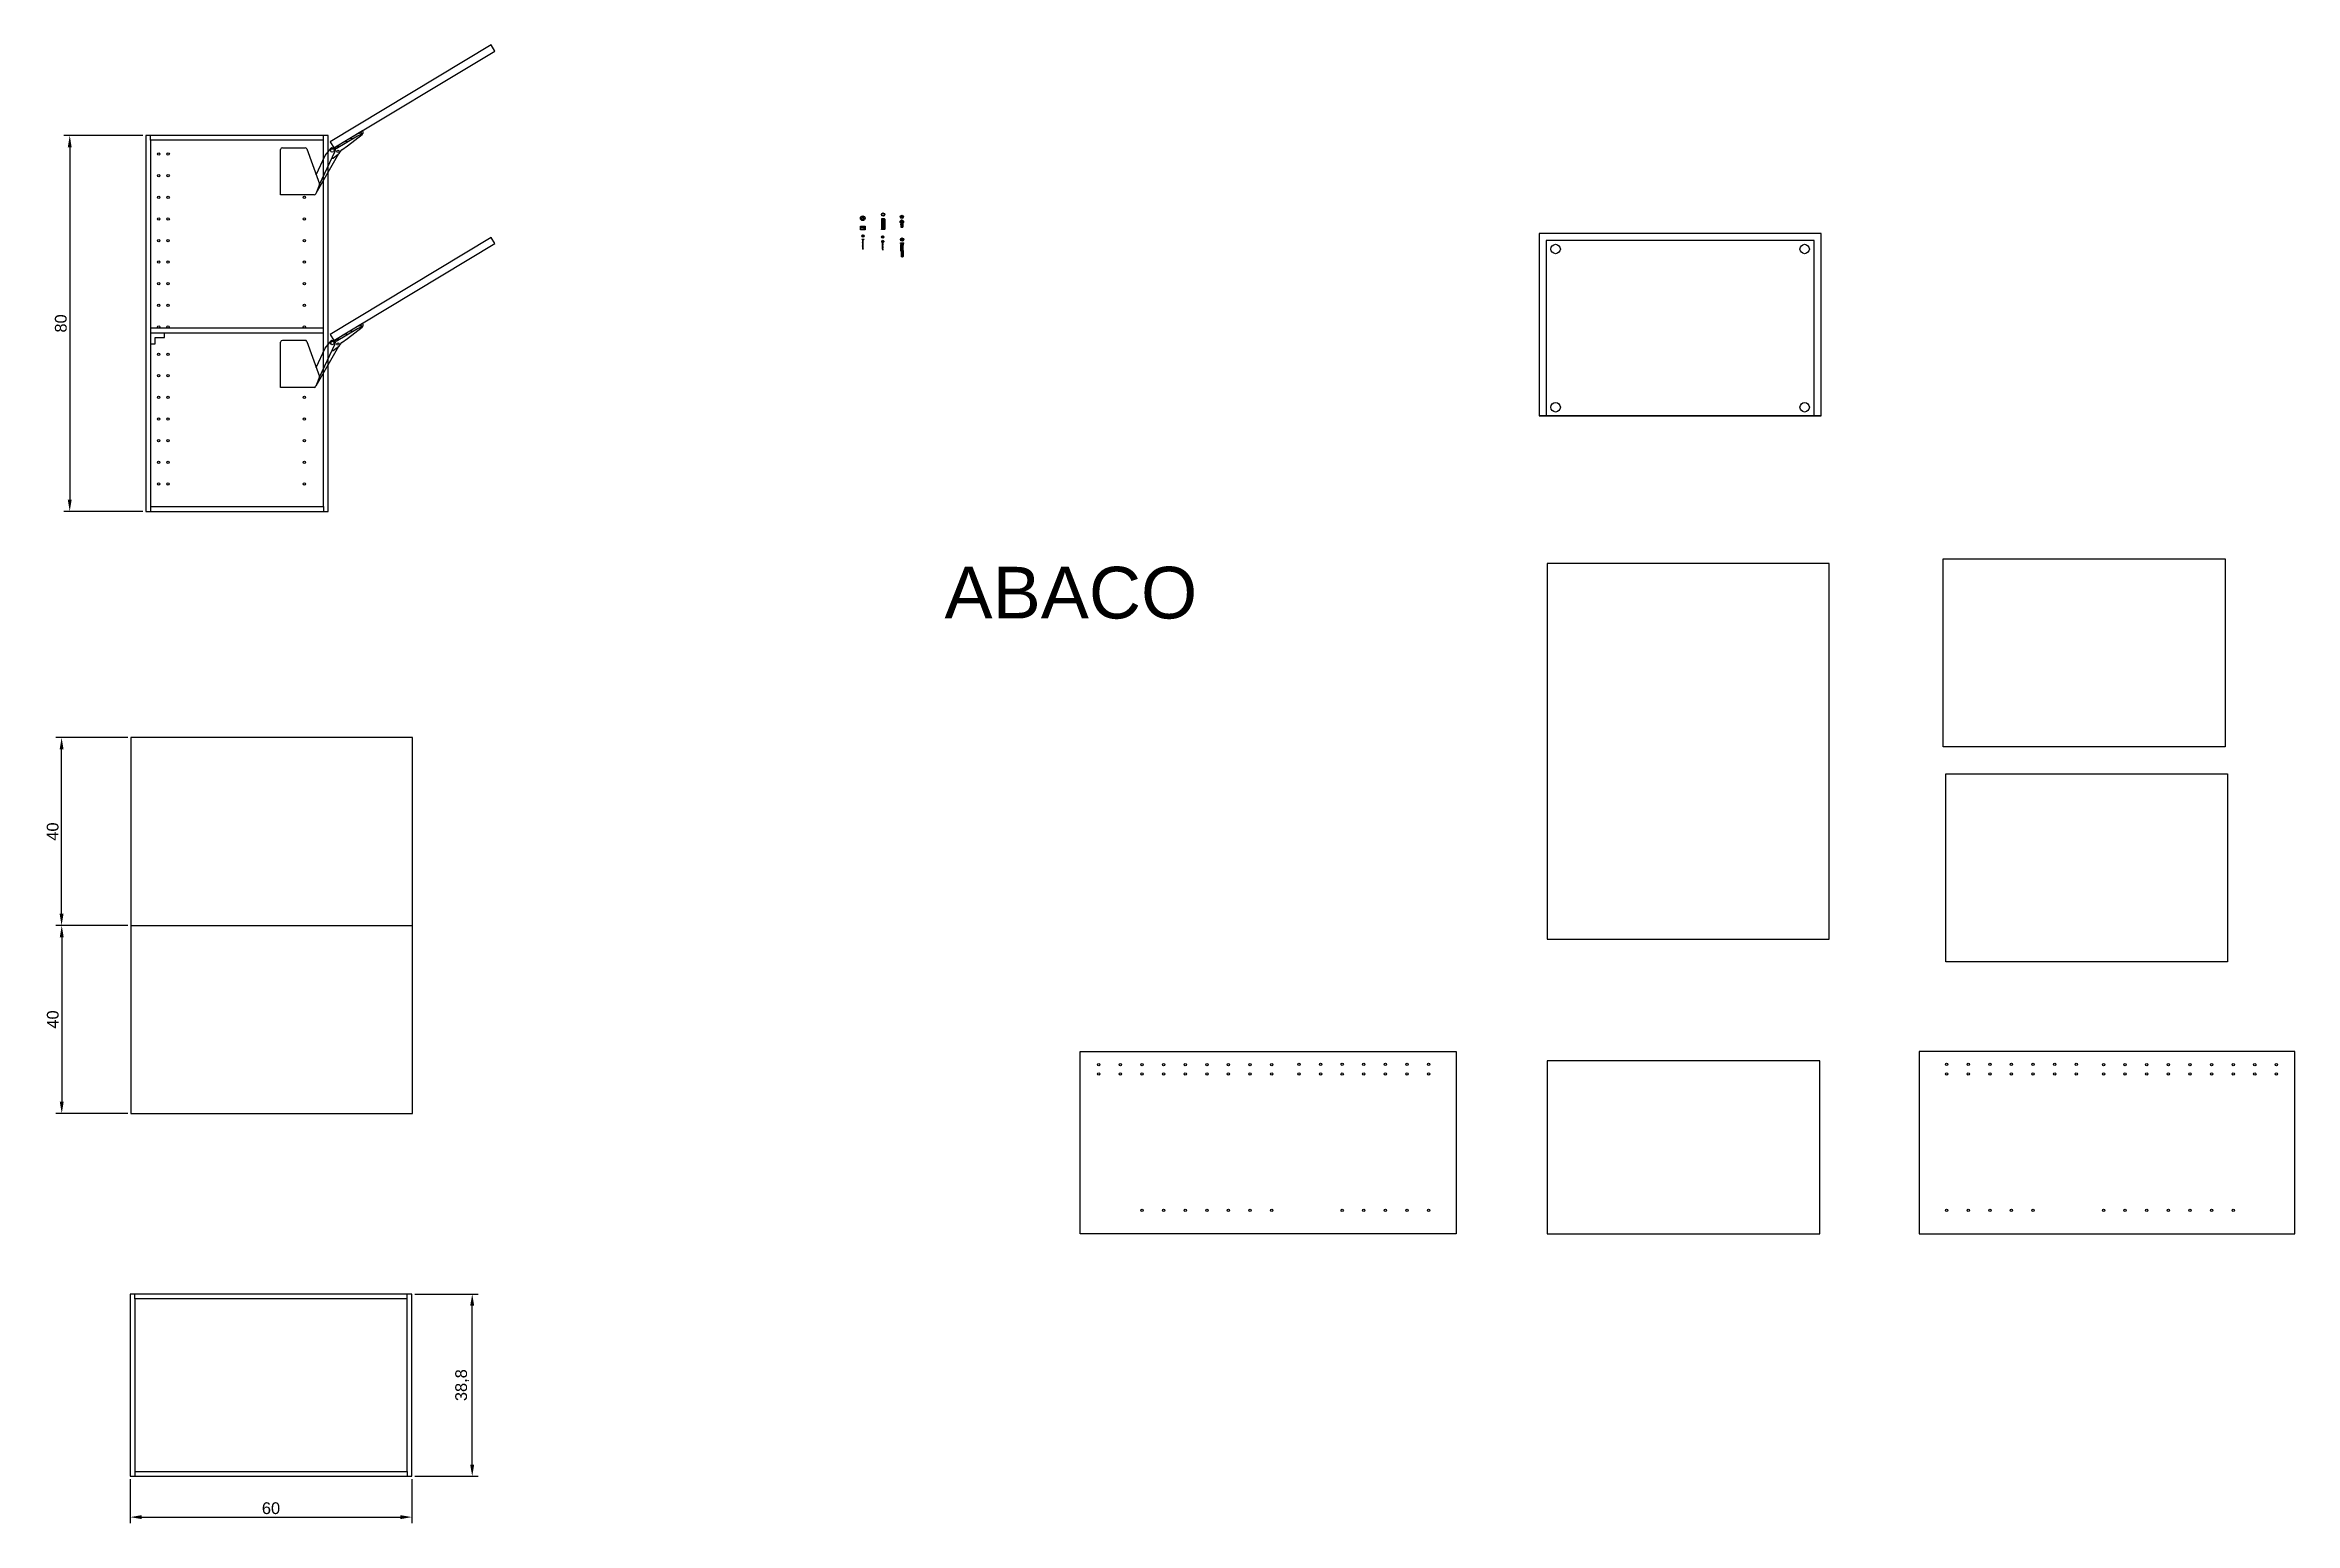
# Model space of a CAD drawing. Header units: inches. Extents: x 75 to 554, y 27 to 342.
import ezdxf

# ---------------------------------------------------------------- set-up
doc = ezdxf.new("R2010")
doc.units = ezdxf.units.IN
doc.header["$MEASUREMENT"] = 0
doc.layers.add('ABACO', color=2, linetype='Continuous')
doc.layers.add('QUOTE', color=3, linetype='Continuous', lineweight=18)
doc.styles.get("Standard").update_dxf_attribs({"font": 'Arial.ttf'})
doc.dimstyles.new('ISO-25', dxfattribs={"dimtxt": 2.5, "dimasz": 2.5, "dimexe": 1.25, "dimexo": 0.625, "dimtad": 1, "dimtxsty": 'Standard', "dimcen": 2.5, "dimadec": 0, "dimazin": 0, "dimtfac": 1, "dimtmove": 0, "dimatfit": 3, "dimfxl": 1, "dimarcsym": 0})

# ---------------------------------------------------------------- blocks, each defined once
blk = doc.blocks.new('mecc1')
for p, q in [((39.58, 324.42), (39.58, 330.26)), ((39.8, 330.49), (42.72, 330.49)), ((42.93, 330.34), (44.57, 325.85)), ((43.9, 324.42), (39.58, 324.42)), ((44.57, 325.77), (44.11, 324.57))]:
    blk.add_line(p, q)
for centre, radius, start, end in [((39.8, 330.26), 0.223, 90, 180), ((42.72, 330.26), 0.223, 20.0419, 90), ((43.9, 324.65), 0.223, 270, 339.2869), ((44.46, 325.81), 0.111, 339.2869, 20.0419)]:
    blk.add_arc(centre, radius, start, end)
blk = doc.blocks.new('anta')
blk.add_lwpolyline([(92.24, 357.47), (91.47, 358.76), (57.19, 338.14), (57.96, 336.86)], close=True)
blk = doc.blocks.new('*D6')
at = {"layer": 'Defpoints', "color": 0, "transparency": 16777216}
for p in [(96.26, 322.8), (80.08, 242.8), (96.26, 242.8)]:
    blk.add_point(p, dxfattribs=at)
at = {"layer": 'QUOTE', "color": 0, "lineweight": -2, "transparency": 16777216}
for p, q in [((95.64, 322.8), (78.83, 322.8)), ((80.08, 320.3), (80.08, 245.3)), ((95.64, 242.8), (78.83, 242.8))]:
    blk.add_line(p, q, dxfattribs=at)
at = {"layer": 'QUOTE', "color": 0, "transparency": 16777216}
for points in [[(79.66, 320.3), (80.49, 320.3), (80.08, 322.8)], [(79.66, 245.3), (80.49, 245.3), (80.08, 242.8)]]:
    blk.add_solid(points, dxfattribs=at)
at = {"layer": 'QUOTE', "color": 0, "transparency": 16777216, "insert": (78.19, 282.8), "char_height": 2.5, "attachment_point": 5, "rotation": 90}
blk.add_mtext('80', dxfattribs=at)
blk = doc.blocks.new('*D12')
at = {"layer": 'Defpoints', "color": 0, "transparency": 16777216}
for p in [(78.35, 194.64), (93.06, 194.64), (93.06, 154.64)]:
    blk.add_point(p, dxfattribs=at)
at = {"layer": 'QUOTE', "color": 0, "lineweight": -2, "transparency": 16777216}
for p, q in [((92.43, 194.64), (77.1, 194.64)), ((78.35, 157.14), (78.35, 192.14)), ((92.43, 154.64), (77.1, 154.64))]:
    blk.add_line(p, q, dxfattribs=at)
at = {"layer": 'QUOTE', "color": 0, "transparency": 16777216}
for points in [[(77.93, 192.14), (78.76, 192.14), (78.35, 194.64)], [(77.93, 157.14), (78.76, 157.14), (78.35, 154.64)]]:
    blk.add_solid(points, dxfattribs=at)
at = {"layer": 'QUOTE', "color": 0, "transparency": 16777216, "insert": (76.45, 174.64), "char_height": 2.5, "attachment_point": 5, "rotation": 90}
blk.add_mtext('40', dxfattribs=at)
blk = doc.blocks.new('*D11')
at = {"layer": 'Defpoints', "color": 0, "transparency": 16777216}
for p in [(93.06, 154.64), (78.38, 114.64), (93.06, 114.64)]:
    blk.add_point(p, dxfattribs=at)
at = {"layer": 'QUOTE', "color": 0, "lineweight": -2, "transparency": 16777216}
for p, q in [((92.43, 154.64), (77.13, 154.64)), ((78.38, 152.14), (78.38, 117.14)), ((92.43, 114.64), (77.13, 114.64))]:
    blk.add_line(p, q, dxfattribs=at)
at = {"layer": 'QUOTE', "color": 0, "transparency": 16777216}
for points in [[(77.96, 152.14), (78.79, 152.14), (78.38, 154.64)], [(77.96, 117.14), (78.79, 117.14), (78.38, 114.64)]]:
    blk.add_solid(points, dxfattribs=at)
at = {"layer": 'QUOTE', "color": 0, "transparency": 16777216, "insert": (76.48, 134.64), "char_height": 2.5, "attachment_point": 5, "rotation": 90}
blk.add_mtext('40', dxfattribs=at)
blk = doc.blocks.new('*D14')
at = {"layer": 'Defpoints', "color": 0, "transparency": 16777216}
for p in [(92.92, 37.4), (152.92, 37.4), (152.92, 28.71)]:
    blk.add_point(p, dxfattribs=at)
at = {"layer": 'QUOTE', "color": 0, "lineweight": -2, "transparency": 16777216}
for p, q in [((92.92, 36.77), (92.92, 27.46)), ((152.92, 36.77), (152.92, 27.46)), ((95.42, 28.71), (150.42, 28.71))]:
    blk.add_line(p, q, dxfattribs=at)
at = {"layer": 'QUOTE', "color": 0, "transparency": 16777216}
for points in [[(95.42, 29.13), (95.42, 28.29), (92.92, 28.71)], [(150.42, 29.13), (150.42, 28.29), (152.92, 28.71)]]:
    blk.add_solid(points, dxfattribs=at)
at = {"layer": 'QUOTE', "color": 0, "transparency": 16777216, "insert": (122.92, 30.6), "char_height": 2.5, "attachment_point": 5}
blk.add_mtext('60', dxfattribs=at)
blk = doc.blocks.new('*D13')
at = {"layer": 'Defpoints', "color": 0, "transparency": 16777216}
for p in [(152.92, 76.2), (165.74, 76.2), (152.92, 37.4)]:
    blk.add_point(p, dxfattribs=at)
at = {"layer": 'QUOTE', "color": 0, "lineweight": -2, "transparency": 16777216}
for p, q in [((153.55, 76.2), (166.99, 76.2)), ((165.74, 39.9), (165.74, 73.7)), ((153.55, 37.4), (166.99, 37.4))]:
    blk.add_line(p, q, dxfattribs=at)
at = {"layer": 'QUOTE', "color": 0, "transparency": 16777216}
for points in [[(165.32, 73.7), (166.16, 73.7), (165.74, 76.2)], [(165.32, 39.9), (166.16, 39.9), (165.74, 37.4)]]:
    blk.add_solid(points, dxfattribs=at)
at = {"layer": 'QUOTE', "color": 0, "transparency": 16777216, "insert": (163.61, 56.8), "char_height": 2.5, "attachment_point": 5, "rotation": 90}
blk.add_mtext('38,8', dxfattribs=at)

msp = doc.modelspace()

# ---------------------------------------------------------------- linework, layer by layer
for p, q in [((97.26, 321.802), (97.26, 322.802)), ((134.06, 321.802), (134.06, 322.802)), ((136.272, 320.172), (142.389, 323.851)), ((141.345, 322.67), (136.764, 319.943)), ((139.177, 320.589), (142.35, 323.034)), ((141.593, 322.805), (141.345, 322.67)), ((142.506, 323.301), (141.593, 322.805)), ((141.593, 322.805), (141.593, 322.805)), ((142.35, 323.034), (142.506, 323.301)), ((142.356, 323.906), (142.356, 323.906)), ((137.29, 318.877), (132.49, 310.479)), ((132.529, 314.421), (134.425, 318.541)), ((136.483, 319.382), (133.177, 312.296)), ((134.425, 318.541), (135.739, 320.101)), ((135.892, 320.172), (136.272, 320.172)), ((136.547, 319.835), (136.427, 320.037)), ((136.533, 319.533), (136.483, 319.382)), ((136.565, 319.649), (136.533, 319.533)), ((136.547, 319.835), (136.565, 319.778)), ((136.565, 319.778), (136.565, 319.649)), ((136.764, 319.943), (136.644, 320.145)), ((137.631, 319.34), (138.023, 319.747)), ((138.023, 319.747), (139.177, 320.589)), ((249.352, 303.166), (248.352, 303.166)), ((248.352, 302.834), (249.121, 302.834)), ((248.358, 305.279), (248.777, 305.279)), ((248.358, 305.129), (248.777, 305.129)), ((248.777, 305.699), (248.777, 305.279)), ((248.777, 305.129), (248.777, 304.71)), ((248.807, 303.452), (248.807, 303.166)), ((248.897, 303.166), (248.897, 303.452)), ((248.927, 305.699), (248.927, 305.279)), ((248.927, 305.279), (249.347, 305.279)), ((248.927, 305.129), (249.347, 305.129)), ((248.927, 305.129), (248.927, 304.71)), ((252.835, 304.979), (253.535, 304.979)), ((252.835, 304.979), (252.835, 302.879)), ((252.835, 302.879), (253.535, 302.879)), ((252.935, 305.079), (252.918, 305.079)), ((253.433, 305.079), (252.935, 305.079)), ((252.935, 304.979), (252.935, 302.879)), ((253.433, 302.779), (252.935, 302.779)), ((253.035, 302.879), (253.035, 304.979)), ((253.135, 304.979), (253.135, 302.879)), ((253.235, 302.879), (253.235, 304.979)), ((253.335, 304.979), (253.335, 302.879)), ((253.435, 302.879), (253.435, 304.979)), ((253.535, 304.979), (253.535, 302.879)), ((256.834, 304.526), (256.835, 304.608)), ((256.835, 304.608), (257.534, 304.608)), ((256.835, 304.523), (257.534, 304.523)), ((256.942, 304.199), (257.427, 304.199)), ((257.26, 304.199), (256.961, 304.135)), ((257.353, 304.199), (256.961, 304.115)), ((257.408, 304.08), (256.961, 303.984)), ((257.408, 304.06), (256.961, 303.964)), ((257.408, 303.929), (256.961, 303.834)), ((257.408, 303.909), (256.961, 303.814)), ((257.408, 303.779), (256.961, 303.683)), ((257.408, 303.759), (256.961, 303.663)), ((257.408, 303.628), (256.961, 303.533)), ((257.408, 303.608), (256.961, 303.513)), ((257.408, 303.478), (256.961, 303.382)), ((257.408, 303.458), (256.961, 303.362)), ((256.992, 304.199), (256.992, 303.319)), ((256.992, 304.121), (256.992, 303.991)), ((256.992, 303.971), (256.992, 303.84)), ((256.992, 303.82), (256.992, 303.69)), ((256.992, 303.67), (256.992, 303.539)), ((256.992, 303.519), (256.992, 303.389)), ((257.01, 305.498), (257.16, 305.498)), ((257.01, 305.448), (257.16, 305.448)), ((257.012, 303.299), (257.357, 303.299)), ((257.16, 305.648), (257.16, 305.498)), ((257.16, 305.448), (257.16, 305.298)), ((257.21, 305.648), (257.21, 305.498)), ((257.21, 305.498), (257.36, 305.498)), ((257.21, 305.448), (257.36, 305.448)), ((257.21, 305.448), (257.21, 305.298)), ((257.377, 304.199), (257.377, 303.319)), ((257.534, 304.608), (257.534, 304.526)), ((248.857, 300.555), (248.678, 300.765)), ((248.678, 300.765), (249.136, 300.765)), ((248.732, 301.422), (248.882, 301.422)), ((248.732, 301.372), (248.882, 301.372)), ((248.978, 300.43), (248.836, 300.4)), ((248.978, 300.41), (248.836, 300.38)), ((248.978, 300.272), (248.836, 300.241)), ((248.978, 300.252), (248.836, 300.221)), ((248.978, 300.114), (248.836, 300.083)), ((248.978, 300.094), (248.836, 300.063)), ((248.978, 299.956), (248.836, 299.925)), ((248.978, 299.936), (248.836, 299.905)), ((248.978, 299.798), (248.836, 299.767)), ((248.978, 299.778), (248.836, 299.747)), ((248.978, 299.639), (248.836, 299.609)), ((248.978, 299.619), (248.836, 299.589)), ((248.978, 299.481), (248.836, 299.451)), ((248.978, 299.461), (248.836, 299.431)), ((248.978, 299.323), (248.836, 299.293)), ((248.978, 299.303), (248.836, 299.273)), ((248.978, 299.165), (248.836, 299.134)), ((248.978, 299.145), (248.836, 299.114)), ((248.978, 299.007), (248.836, 298.976)), ((248.978, 298.987), (248.836, 298.956)), ((248.978, 298.849), (248.836, 298.818)), ((248.978, 298.829), (248.836, 298.798)), ((248.857, 300.555), (248.957, 300.555)), ((248.857, 298.715), (248.873, 298.668)), ((248.96, 298.687), (248.86, 298.665)), ((248.96, 298.667), (248.86, 298.645)), ((248.879, 298.649), (248.907, 298.565)), ((248.882, 301.572), (248.882, 301.422)), ((248.882, 301.372), (248.882, 301.222)), ((248.939, 298.662), (248.907, 298.565)), ((248.932, 301.572), (248.932, 301.422)), ((248.932, 301.422), (249.082, 301.422)), ((248.932, 301.372), (249.082, 301.372)), ((248.932, 301.372), (248.932, 301.222)), ((248.957, 298.715), (248.946, 298.684)), ((249.136, 300.765), (248.957, 300.555)), ((252.864, 300.282), (252.864, 300.182)), ((252.914, 300.132), (253.314, 300.132)), ((252.939, 301.232), (253.089, 301.232)), ((252.939, 301.182), (253.089, 301.182)), ((253.154, 300.132), (253.043, 300.109)), ((253.186, 300.119), (253.043, 300.089)), ((253.186, 299.981), (253.043, 299.95)), ((253.186, 299.961), (253.043, 299.93)), ((253.186, 299.823), (253.043, 299.792)), ((253.186, 299.803), (253.043, 299.772)), ((253.186, 299.665), (253.043, 299.634)), ((253.186, 299.645), (253.043, 299.614)), ((253.186, 299.507), (253.043, 299.476)), ((253.186, 299.487), (253.043, 299.456)), ((253.186, 299.348), (253.043, 299.318)), ((253.186, 299.328), (253.043, 299.298)), ((253.186, 299.19), (253.043, 299.16)), ((253.186, 299.17), (253.043, 299.14)), ((253.186, 299.032), (253.043, 299.002)), ((253.186, 299.012), (253.043, 298.982)), ((253.186, 298.874), (253.043, 298.843)), ((253.186, 298.854), (253.043, 298.823)), ((253.186, 298.716), (253.043, 298.685)), ((253.186, 298.696), (253.043, 298.665)), ((253.114, 300.132), (253.064, 300.132)), ((253.064, 298.582), (253.08, 298.535)), ((253.168, 298.554), (253.068, 298.532)), ((253.168, 298.534), (253.068, 298.512)), ((253.086, 298.516), (253.114, 298.432)), ((253.089, 301.382), (253.089, 301.232)), ((253.089, 301.182), (253.089, 301.032)), ((253.147, 298.529), (253.114, 298.432)), ((253.139, 301.382), (253.139, 301.232)), ((253.139, 301.232), (253.289, 301.232)), ((253.139, 301.182), (253.289, 301.182)), ((253.139, 301.182), (253.139, 301.032)), ((253.164, 298.582), (253.154, 298.551)), ((253.364, 300.282), (253.364, 300.182)), ((256.896, 299.991), (257.596, 299.991)), ((256.896, 299.791), (256.896, 299.991)), ((257.246, 299.791), (256.896, 299.791)), ((256.897, 300.684), (257.221, 300.684)), ((256.897, 300.634), (257.221, 300.634)), ((257.003, 298.391), (257.003, 299.441)), ((257.464, 297.513), (257.014, 297.416)), ((257.463, 297.493), (257.014, 297.396)), ((257.464, 297.363), (257.014, 297.266)), ((257.463, 297.343), (257.014, 297.246)), ((257.464, 297.813), (257.015, 297.717)), ((257.464, 297.793), (257.015, 297.697)), ((257.465, 297.963), (257.016, 297.867)), ((257.465, 297.943), (257.016, 297.847)), ((257.465, 297.663), (257.016, 297.567)), ((257.465, 297.643), (257.016, 297.547)), ((257.465, 297.213), (257.016, 297.116)), ((257.465, 297.193), (257.016, 297.096)), ((257.046, 299.641), (257.046, 299.791)), ((257.046, 298.191), (257.046, 297.873)), ((257.046, 297.853), (257.046, 297.723)), ((257.046, 297.703), (257.046, 297.573)), ((257.046, 297.553), (257.046, 297.423)), ((257.046, 297.403), (257.046, 297.273)), ((257.046, 297.253), (257.046, 297.123)), ((257.046, 297.103), (257.046, 297.053)), ((257.103, 299.441), (257.103, 298.391)), ((257.133, 299.441), (257.133, 298.391)), ((257.244, 296.991), (257.144, 296.991)), ((257.221, 301.008), (257.221, 300.684)), ((257.221, 300.634), (257.221, 300.31)), ((257.246, 299.791), (257.596, 299.791)), ((257.346, 296.991), (257.246, 296.991)), ((257.271, 301.008), (257.271, 300.684)), ((257.271, 300.684), (257.595, 300.684)), ((257.271, 300.634), (257.595, 300.634)), ((257.271, 300.634), (257.271, 300.31)), ((257.359, 299.441), (257.359, 298.391)), ((257.389, 299.641), (257.389, 299.791)), ((257.389, 299.441), (257.389, 298.391)), ((257.443, 297.338), (257.443, 297.208)), ((257.443, 297.188), (257.443, 297.053)), ((257.445, 297.789), (257.444, 297.659)), ((257.444, 297.639), (257.444, 297.509)), ((257.444, 297.489), (257.444, 297.358)), ((257.446, 298.19), (257.445, 297.959)), ((257.445, 297.939), (257.445, 297.809)), ((257.489, 298.391), (257.489, 299.441)), ((257.596, 299.791), (257.596, 299.991)), ((136.272, 279.172), (142.389, 282.851)), ((142.356, 282.906), (142.356, 282.906)), ((97.26, 278.452), (98.26, 278.452)), ((98.26, 278.452), (98.26, 279.802)), ((98.26, 279.802), (100.26, 279.802)), ((100.26, 279.802), (100.26, 280.802)), ((137.29, 277.877), (132.49, 269.479)), ((136.483, 278.382), (133.177, 271.296)), ((134.425, 277.541), (135.739, 279.101)), ((135.892, 279.172), (136.272, 279.172)), ((136.547, 278.835), (136.427, 279.037)), ((136.533, 278.533), (136.483, 278.382)), ((136.565, 278.649), (136.533, 278.533)), ((136.547, 278.835), (136.565, 278.778)), ((136.565, 278.778), (136.565, 278.649)), ((136.764, 278.943), (136.644, 279.145)), ((141.345, 281.67), (136.764, 278.943)), ((137.631, 278.34), (138.023, 278.747)), ((138.023, 278.747), (139.177, 279.589)), ((139.177, 279.589), (142.35, 282.034)), ((141.593, 281.805), (141.345, 281.67)), ((142.506, 282.301), (141.593, 281.805)), ((141.593, 281.805), (141.593, 281.805)), ((142.35, 282.034), (142.506, 282.301)), ((132.529, 273.421), (134.425, 277.541)), ((135.976, 277.05), (135.883, 277.096)), ((97.26, 243.802), (97.26, 242.802)), ((134.06, 243.802), (134.06, 242.802)), ((93.057, 154.638), (153.057, 154.638)), ((93.92, 75.197), (93.92, 76.197)), ((151.92, 75.197), (151.92, 76.197)), ((93.92, 38.397), (93.92, 37.397)), ((151.92, 38.397), (151.92, 37.397))]:
    msp.add_line(p, q)
for points in [[(96.26, 322.802), (96.26, 242.802), (135.06, 242.802), (135.06, 322.802)], [(97.26, 321.802), (97.26, 243.802), (134.06, 243.802), (134.06, 321.802)], [(97.26, 280.802), (134.06, 280.802), (134.06, 281.802), (97.26, 281.802)], [(93.057, 114.638), (153.057, 114.638), (153.057, 194.638), (93.057, 194.638)], [(92.92, 37.397), (152.92, 37.397), (152.92, 76.197), (92.92, 76.197)], [(93.92, 38.397), (151.92, 38.397), (151.92, 75.197), (93.92, 75.197)]]:
    msp.add_lwpolyline(points, close=True)
for points in [[(135.976, 318.05), (136.037, 318.012), (136.166, 318.012), (137.29, 318.877)], [(248.352, 303.543), (249.352, 303.543), (249.352, 302.743), (248.352, 302.743), (248.352, 303.543)], [(248.352, 303.543), (248.352, 303.452), (249.352, 303.452)], [(248.352, 303.166), (248.442, 303.166), (248.442, 303.452)], [(249.121, 303.075), (248.352, 303.075)], [(249.203, 302.916), (249.203, 302.993)], [(249.352, 303.166), (249.262, 303.166), (249.262, 303.452)], [(257.16, 305.498), (257.01, 305.498), (257.01, 305.448)], [(257.21, 305.498), (257.21, 305.648), (257.16, 305.648)], [(257.21, 305.448), (257.21, 305.298), (257.16, 305.298)], [(257.21, 305.498), (257.36, 305.498), (257.36, 305.448)], [(248.882, 301.422), (248.732, 301.422), (248.732, 301.372)], [(248.857, 300.088), (248.857, 300.555)], [(248.857, 300.088), (248.857, 300.226)], [(248.857, 299.93), (248.857, 300.068)], [(248.857, 299.772), (248.857, 299.91)], [(248.857, 299.613), (248.857, 299.752)], [(248.857, 299.455), (248.857, 299.593)], [(248.857, 299.297), (248.857, 299.435)], [(248.857, 299.139), (248.857, 299.277)], [(248.857, 298.981), (248.857, 299.119)], [(248.857, 298.823), (248.857, 298.961)], [(248.857, 298.823), (248.857, 298.961)], [(248.857, 298.715), (248.857, 298.803)], [(248.932, 301.422), (248.932, 301.572), (248.882, 301.572)], [(248.932, 301.372), (248.932, 301.222), (248.882, 301.222)], [(248.932, 301.422), (249.082, 301.422), (249.082, 301.372)], [(248.957, 300.109), (248.957, 300.555)], [(248.957, 299.951), (248.957, 300.089)], [(248.957, 299.793), (248.957, 299.931)], [(248.957, 299.635), (248.957, 299.773)], [(248.957, 299.477), (248.957, 299.615)], [(248.957, 299.319), (248.957, 299.457)], [(248.957, 299.16), (248.957, 299.299)], [(248.957, 299.002), (248.957, 299.14)], [(248.957, 298.844), (248.957, 298.982)], [(248.957, 298.715), (248.957, 298.824)], [(253.089, 301.232), (252.939, 301.232), (252.939, 301.182)], [(253.064, 300.113), (253.064, 300.132)], [(253.064, 299.955), (253.064, 300.093)], [(253.064, 299.797), (253.064, 299.935)], [(253.064, 299.639), (253.064, 299.777)], [(253.064, 299.481), (253.064, 299.619)], [(253.064, 299.322), (253.064, 299.461)], [(253.064, 299.164), (253.064, 299.302)], [(253.064, 299.006), (253.064, 299.144)], [(253.064, 298.848), (253.064, 298.986)], [(253.064, 298.69), (253.064, 298.828)], [(253.064, 298.582), (253.064, 298.67)], [(253.139, 301.232), (253.139, 301.382), (253.089, 301.382)], [(253.139, 301.182), (253.139, 301.032), (253.089, 301.032)], [(253.139, 301.232), (253.289, 301.232), (253.289, 301.182)], [(253.164, 299.976), (253.164, 300.115)], [(253.164, 299.818), (253.164, 299.956)], [(253.164, 299.66), (253.164, 299.798)], [(253.164, 299.502), (253.164, 299.64)], [(253.164, 299.344), (253.164, 299.482)], [(253.164, 299.186), (253.164, 299.324)], [(253.164, 299.028), (253.164, 299.166)], [(253.164, 298.869), (253.164, 299.008)], [(253.164, 298.711), (253.164, 298.849)], [(253.164, 298.582), (253.164, 298.691)], [(257.246, 299.641), (256.953, 299.641)], [(256.953, 298.191), (257.246, 298.191)], [(257.016, 297.096), (257.046, 297.096), (257.046, 297.053)], [(257.103, 299.291), (257.103, 299.291)], [(257.246, 299.641), (257.539, 299.641)], [(257.539, 298.191), (257.246, 298.191)], [(257.389, 299.291), (257.389, 299.291)], [(135.976, 277.05), (136.037, 277.012), (136.166, 277.012), (137.29, 277.877)]]:
    msp.add_lwpolyline(points)
for centre, radius in [((138.929, 321.524), 0.0831), ((140.041, 322.158), 0.0831), ((141.704, 323.283), 0.0831), ((142.078, 323.342), 0.0831), ((99.028, 318.852), 0.25), ((101.028, 318.852), 0.25), ((135.969, 319.627), 0.371), ((136.951, 320.413), 0.0831), ((137.163, 319.416), 0.261), ((137.208, 320.574), 0.104), ((99.028, 314.252), 0.25), ((101.028, 314.252), 0.25), ((99.028, 309.652), 0.25), ((101.028, 309.652), 0.25), ((130.017, 309.652), 0.25), ((99.028, 305.052), 0.25), ((101.028, 305.052), 0.25), ((130.017, 305.052), 0.25), ((248.852, 305.204), 0.5), ((253.185, 305.988), 0.35), ((253.185, 305.988), 0.267), ((257.185, 305.473), 0.35), ((99.026, 300.452), 0.25), ((101.026, 300.452), 0.25), ((130.017, 300.452), 0.25), ((248.907, 301.397), 0.25), ((253.114, 301.207), 0.25), ((257.246, 300.659), 0.35), ((99.026, 295.852), 0.25), ((101.026, 295.852), 0.25), ((130.017, 295.852), 0.25), ((99.026, 291.252), 0.25), ((101.026, 291.252), 0.25), ((130.017, 291.252), 0.25), ((99.026, 286.652), 0.25), ((101.026, 286.652), 0.25), ((130.017, 286.652), 0.25), ((99.026, 282.052), 0.25), ((101.026, 282.052), 0.25), ((130.017, 282.052), 0.25), ((135.969, 278.627), 0.371), ((136.951, 279.413), 0.0831), ((137.163, 278.416), 0.261), ((137.208, 279.574), 0.104), ((138.929, 280.524), 0.0831), ((140.041, 281.158), 0.0831), ((141.704, 282.283), 0.0831), ((142.078, 282.342), 0.0831), ((98.999, 276.252), 0.25), ((100.999, 276.252), 0.25), ((98.999, 271.652), 0.25), ((100.999, 271.652), 0.25), ((98.999, 267.052), 0.25), ((100.999, 267.052), 0.25), ((130.016, 267.052), 0.25), ((98.998, 262.452), 0.25), ((98.999, 262.452), 0.25), ((100.998, 262.452), 0.25), ((100.999, 262.452), 0.25), ((130.016, 262.452), 0.25), ((98.998, 257.852), 0.25), ((100.998, 257.852), 0.25), ((130.016, 257.852), 0.25), ((98.998, 253.252), 0.25), ((100.998, 253.252), 0.25), ((130.016, 253.252), 0.25), ((98.998, 248.652), 0.25), ((100.998, 248.652), 0.25), ((130.016, 248.652), 0.25)]:
    msp.add_circle(centre, radius)
for centre, radius, start, end in [((141.996, 323.48), 0.54, 340.67484, 43.39775), ((135.892, 319.972), 0.2, 90, 139.88716), ((136.632, 319.895), 0.25, 87.40847, 145.31903), ((137.117, 319.362), 0.514, 289.56943, 357.57347), ((256.854, 304.526), 0.02, 180, 198.29521), ((257.012, 303.319), 0.02, 180, 270), ((257.357, 303.319), 0.02, 270, 0), ((257.514, 304.526), 0.02, 341.70479, 0), ((141.996, 282.48), 0.54, 340.67484, 43.39775), ((135.892, 278.972), 0.2, 90, 139.88716), ((136.632, 278.895), 0.25, 87.40847, 145.31903), ((137.117, 278.362), 0.514, 289.56943, 357.57347)]:
    msp.add_arc(centre, radius, start, end)
for points in [[(249.203, 302.993), (249.204, 303.031), (249.16, 303.075), (249.121, 303.075)], [(249.203, 302.916), (249.203, 302.877), (249.16, 302.834), (249.121, 302.834)], [(252.935, 305.079), (252.887, 305.079), (252.835, 305.026), (252.835, 304.979)], [(252.935, 302.779), (252.887, 302.779), (252.835, 302.831), (252.835, 302.879)], [(253.535, 304.979), (253.535, 305.026), (253.48, 305.079), (253.433, 305.079)], [(253.535, 302.879), (253.535, 302.831), (253.48, 302.779), (253.433, 302.779)], [(256.942, 304.199), (256.829, 304.199), (256.871, 304.413), (256.835, 304.52)], [(257.185, 304.799), (257.185, 304.799), (256.835, 304.802), (256.835, 304.608)], [(256.961, 304.115), (256.955, 304.113), (256.955, 304.133), (256.961, 304.135)], [(256.961, 303.964), (256.955, 303.963), (256.955, 303.983), (256.961, 303.984)], [(256.961, 303.814), (256.955, 303.812), (256.955, 303.832), (256.961, 303.834)], [(256.961, 303.663), (256.955, 303.662), (256.955, 303.682), (256.961, 303.683)], [(256.961, 303.513), (256.955, 303.511), (256.955, 303.531), (256.961, 303.533)], [(256.961, 303.362), (256.955, 303.361), (256.955, 303.381), (256.961, 303.382)], [(257.185, 304.799), (257.185, 304.799), (257.534, 304.802), (257.535, 304.608)], [(257.408, 304.06), (257.414, 304.061), (257.414, 304.081), (257.408, 304.08)], [(257.408, 303.909), (257.414, 303.911), (257.414, 303.931), (257.408, 303.929)], [(257.408, 303.759), (257.414, 303.76), (257.414, 303.78), (257.408, 303.779)], [(257.408, 303.608), (257.414, 303.61), (257.414, 303.63), (257.408, 303.628)], [(257.408, 303.458), (257.414, 303.459), (257.414, 303.479), (257.408, 303.478)], [(257.533, 304.52), (257.498, 304.413), (257.54, 304.199), (257.427, 304.199)], [(248.836, 300.38), (248.829, 300.378), (248.829, 300.398), (248.836, 300.4)], [(248.836, 300.221), (248.829, 300.22), (248.829, 300.24), (248.836, 300.241)], [(248.836, 300.063), (248.829, 300.062), (248.829, 300.082), (248.836, 300.083)], [(248.836, 299.905), (248.829, 299.904), (248.829, 299.924), (248.836, 299.925)], [(248.836, 299.747), (248.829, 299.746), (248.829, 299.766), (248.836, 299.767)], [(248.836, 299.589), (248.829, 299.587), (248.829, 299.607), (248.836, 299.609)], [(248.836, 299.431), (248.829, 299.429), (248.829, 299.449), (248.836, 299.451)], [(248.836, 299.273), (248.829, 299.271), (248.829, 299.291), (248.836, 299.293)], [(248.836, 299.114), (248.829, 299.113), (248.829, 299.133), (248.836, 299.134)], [(248.836, 298.956), (248.829, 298.955), (248.829, 298.975), (248.836, 298.976)], [(248.836, 298.798), (248.829, 298.797), (248.829, 298.817), (248.836, 298.818)], [(248.86, 298.645), (248.854, 298.644), (248.854, 298.664), (248.86, 298.665)], [(248.96, 298.667), (248.967, 298.668), (248.967, 298.688), (248.96, 298.687)], [(248.978, 300.41), (248.985, 300.412), (248.985, 300.432), (248.978, 300.43)], [(248.978, 300.252), (248.985, 300.253), (248.985, 300.273), (248.978, 300.272)], [(248.978, 300.094), (248.985, 300.095), (248.985, 300.115), (248.978, 300.114)], [(248.978, 299.936), (248.985, 299.937), (248.985, 299.957), (248.978, 299.956)], [(248.978, 299.778), (248.985, 299.779), (248.985, 299.799), (248.978, 299.798)], [(248.978, 299.619), (248.985, 299.621), (248.985, 299.641), (248.978, 299.639)], [(248.978, 299.461), (248.985, 299.463), (248.985, 299.483), (248.978, 299.481)], [(248.978, 299.303), (248.985, 299.305), (248.985, 299.325), (248.978, 299.323)], [(248.978, 299.145), (248.985, 299.146), (248.985, 299.166), (248.978, 299.165)], [(248.978, 298.987), (248.985, 298.988), (248.985, 299.008), (248.978, 299.007)], [(248.978, 298.829), (248.985, 298.83), (248.985, 298.85), (248.978, 298.849)], [(252.864, 300.282), (252.864, 300.38), (253.017, 300.432), (253.114, 300.432)], [(252.914, 300.132), (252.891, 300.132), (252.864, 300.159), (252.864, 300.182)], [(253.043, 300.089), (253.037, 300.087), (253.037, 300.107), (253.043, 300.109)], [(253.043, 299.93), (253.037, 299.929), (253.037, 299.949), (253.043, 299.95)], [(253.043, 299.772), (253.037, 299.771), (253.037, 299.791), (253.043, 299.792)], [(253.043, 299.614), (253.037, 299.613), (253.037, 299.633), (253.043, 299.634)], [(253.043, 299.456), (253.037, 299.455), (253.037, 299.475), (253.043, 299.476)], [(253.043, 299.298), (253.037, 299.296), (253.037, 299.316), (253.043, 299.318)], [(253.043, 299.14), (253.037, 299.138), (253.037, 299.158), (253.043, 299.16)], [(253.043, 298.982), (253.037, 298.98), (253.037, 299), (253.043, 299.002)], [(253.043, 298.823), (253.037, 298.822), (253.037, 298.842), (253.043, 298.843)], [(253.043, 298.665), (253.037, 298.664), (253.037, 298.684), (253.043, 298.685)], [(253.068, 298.512), (253.061, 298.511), (253.061, 298.531), (253.068, 298.532)], [(253.364, 300.282), (253.364, 300.38), (253.212, 300.432), (253.114, 300.432)], [(253.168, 298.534), (253.174, 298.535), (253.175, 298.555), (253.168, 298.554)], [(253.186, 300.119), (253.189, 300.12), (253.191, 300.127), (253.191, 300.132)], [(253.186, 299.961), (253.192, 299.962), (253.192, 299.982), (253.186, 299.981)], [(253.186, 299.803), (253.192, 299.804), (253.192, 299.824), (253.186, 299.823)], [(253.186, 299.645), (253.192, 299.646), (253.192, 299.666), (253.186, 299.665)], [(253.186, 299.487), (253.192, 299.488), (253.192, 299.508), (253.186, 299.507)], [(253.186, 299.328), (253.192, 299.33), (253.192, 299.35), (253.186, 299.348)], [(253.186, 299.17), (253.192, 299.172), (253.192, 299.192), (253.186, 299.19)], [(253.186, 299.012), (253.192, 299.014), (253.192, 299.034), (253.186, 299.032)], [(253.186, 298.854), (253.192, 298.855), (253.192, 298.875), (253.186, 298.874)], [(253.186, 298.696), (253.192, 298.697), (253.192, 298.717), (253.186, 298.716)], [(253.314, 300.132), (253.338, 300.132), (253.364, 300.159), (253.364, 300.182)], [(257.003, 299.441), (257.003, 299.509), (256.884, 299.641), (256.953, 299.641)], [(256.953, 298.191), (256.884, 298.191), (257.003, 298.322), (257.003, 298.391)], [(257.014, 297.396), (257.008, 297.395), (257.008, 297.415), (257.014, 297.416)], [(257.014, 297.246), (257.008, 297.245), (257.008, 297.265), (257.014, 297.266)], [(257.016, 297.847), (257.009, 297.845), (257.009, 297.865), (257.016, 297.867)], [(257.015, 297.697), (257.009, 297.695), (257.009, 297.715), (257.015, 297.717)], [(257.016, 297.547), (257.009, 297.545), (257.009, 297.565), (257.016, 297.567)], [(257.016, 297.096), (257.009, 297.095), (257.009, 297.115), (257.016, 297.116)], [(257.144, 296.991), (257.106, 296.991), (257.046, 297.014), (257.046, 297.053)], [(257.246, 299.51), (257.141, 299.5), (257.103, 299.477), (257.103, 299.441)], [(257.246, 298.322), (257.141, 298.332), (257.103, 298.355), (257.103, 298.391)], [(257.246, 299.51), (257.351, 299.5), (257.389, 299.477), (257.389, 299.441)], [(257.246, 298.322), (257.351, 298.332), (257.389, 298.355), (257.389, 298.391)], [(257.346, 296.991), (257.384, 296.991), (257.442, 297.015), (257.443, 297.053)], [(257.463, 297.493), (257.47, 297.494), (257.47, 297.514), (257.464, 297.513)], [(257.463, 297.343), (257.47, 297.344), (257.47, 297.364), (257.464, 297.363)], [(257.464, 297.793), (257.471, 297.794), (257.471, 297.814), (257.464, 297.813)], [(257.465, 297.943), (257.471, 297.944), (257.471, 297.964), (257.465, 297.963)], [(257.465, 297.643), (257.471, 297.644), (257.471, 297.664), (257.465, 297.663)], [(257.465, 297.193), (257.471, 297.194), (257.471, 297.214), (257.465, 297.213)], [(257.489, 299.441), (257.489, 299.509), (257.608, 299.641), (257.539, 299.641)], [(257.539, 298.191), (257.608, 298.191), (257.489, 298.322), (257.489, 298.391)]]:
    msp.add_open_spline(points, degree=3)
at = {"layer": 'ABACO'}
for points in [[(392.846, 263.148), (452.846, 263.148), (452.846, 301.948), (392.846, 301.948)], [(394.552, 151.726), (454.552, 151.726), (454.552, 231.726), (394.552, 231.726)], [(478.826, 232.695), (538.826, 232.695), (538.826, 192.695), (478.826, 192.695)], [(479.365, 186.906), (539.365, 186.906), (539.365, 146.906), (479.365, 146.906)], [(295.156, 127.806), (375.156, 127.806), (375.156, 89.006), (295.156, 89.006)], [(394.552, 89.006), (452.552, 89.006), (452.552, 125.806), (394.552, 125.806)], [(553.71, 127.806), (473.71, 127.806), (473.71, 89.006), (553.71, 89.006)]]:
    msp.add_lwpolyline(points, close=True, dxfattribs=at)
for points in [[(451.346, 263.148), (451.346, 300.448), (394.346, 300.448), (394.346, 263.148)], [(452.846, 263.148), (392.846, 263.148)]]:
    msp.add_lwpolyline(points, dxfattribs=at)
for centre, radius in [((396.346, 298.648), 1), ((449.346, 298.648), 1), ((396.346, 264.948), 1), ((449.346, 264.948), 1), ((299.106, 125.038), 0.25), ((303.706, 125.038), 0.25), ((308.306, 125.038), 0.25), ((312.906, 125.038), 0.25), ((317.506, 125.04), 0.25), ((322.106, 125.04), 0.25), ((326.706, 125.04), 0.25), ((331.306, 125.04), 0.25), ((335.906, 125.04), 0.25), ((341.706, 125.067), 0.25), ((346.306, 125.067), 0.25), ((350.906, 125.067), 0.25), ((355.506, 125.068), 0.25), ((355.506, 125.067), 0.25), ((360.106, 125.068), 0.25), ((364.706, 125.068), 0.25), ((369.306, 125.068), 0.25), ((479.56, 125.068), 0.25), ((484.16, 125.068), 0.25), ((488.76, 125.068), 0.25), ((493.36, 125.068), 0.25), ((493.36, 125.067), 0.25), ((497.96, 125.067), 0.25), ((502.56, 125.067), 0.25), ((507.16, 125.067), 0.25), ((512.96, 125.04), 0.25), ((517.56, 125.04), 0.25), ((522.16, 125.04), 0.25), ((526.76, 125.04), 0.25), ((531.36, 125.04), 0.25), ((535.96, 125.038), 0.25), ((540.56, 125.038), 0.25), ((545.16, 125.038), 0.25), ((549.76, 125.038), 0.25), ((299.106, 123.038), 0.25), ((303.706, 123.038), 0.25), ((308.306, 123.038), 0.25), ((312.906, 123.038), 0.25), ((317.506, 123.04), 0.25), ((322.106, 123.04), 0.25), ((326.706, 123.04), 0.25), ((331.306, 123.04), 0.25), ((335.906, 123.04), 0.25), ((341.706, 123.067), 0.25), ((346.306, 123.067), 0.25), ((350.906, 123.067), 0.25), ((355.506, 123.068), 0.25), ((355.506, 123.067), 0.25), ((360.106, 123.068), 0.25), ((364.706, 123.068), 0.25), ((369.306, 123.068), 0.25), ((479.56, 123.068), 0.25), ((484.16, 123.068), 0.25), ((488.76, 123.068), 0.25), ((493.36, 123.068), 0.25), ((493.36, 123.067), 0.25), ((497.96, 123.067), 0.25), ((502.56, 123.067), 0.25), ((507.16, 123.067), 0.25), ((512.96, 123.04), 0.25), ((517.56, 123.04), 0.25), ((522.16, 123.04), 0.25), ((526.76, 123.04), 0.25), ((531.36, 123.04), 0.25), ((535.96, 123.038), 0.25), ((540.56, 123.038), 0.25), ((545.16, 123.038), 0.25), ((549.76, 123.038), 0.25), ((308.306, 94.05), 0.25), ((312.906, 94.05), 0.25), ((317.506, 94.05), 0.25), ((322.106, 94.05), 0.25), ((326.706, 94.05), 0.25), ((331.306, 94.05), 0.25), ((335.906, 94.05), 0.25), ((350.906, 94.05), 0.25), ((355.506, 94.05), 0.25), ((360.106, 94.05), 0.25), ((364.706, 94.05), 0.25), ((369.306, 94.05), 0.25), ((479.56, 94.05), 0.25), ((484.16, 94.05), 0.25), ((488.76, 94.05), 0.25), ((493.36, 94.05), 0.25), ((497.96, 94.05), 0.25), ((512.96, 94.05), 0.25), ((517.56, 94.05), 0.25), ((522.16, 94.05), 0.25), ((526.76, 94.05), 0.25), ((531.36, 94.05), 0.25), ((535.96, 94.05), 0.25), ((540.56, 94.05), 0.25)]:
    msp.add_circle(centre, radius, dxfattribs=at)

# ---------------------------------------------------------------- block references
for p in [(78.308, -16.686), (78.308, -57.686)]:
    msp.add_blockref('anta', p)
at = {"xscale": 1.654965260202731, "yscale": 1.654965260202731, "zscale": 1.654965260202731}
for p in [(59.462, -226.732), (59.462, -267.732)]:
    msp.add_blockref('mecc1', p, dxfattribs=at)

# ---------------------------------------------------------------- texts
at = {"layer": 'ABACO', "insert": (266.257, 230.999), "char_height": 11, "attachment_point": 1}
msp.add_mtext_dynamic_manual_height_columns('ABACO', width=126.20777, gutter_width=1, heights=[0], dxfattribs=at)

# ---------------------------------------------------------------- dimensions: what is measured, and where the dimension line sits
at = {"layer": 'QUOTE'}
for base, p1, p2, picture, middle in [((80.078, 242.802), (96.26, 322.802), (96.26, 242.802), '*D6', (78.186, 282.802)), ((78.346, 194.638), (93.057, 154.638), (93.057, 194.638), '*D12', (76.454, 174.638)), ((78.376, 114.638), (93.057, 154.638), (93.057, 114.638), '*D11', (76.484, 134.638)), ((165.739, 76.197), (152.92, 37.397), (152.92, 76.197), '*D13', (163.608, 56.797))]:
    dim = msp.add_linear_dim(base=base, p1=p1, p2=p2, angle=90, dimstyle='ISO-25', dxfattribs=at)
    dim.commit()
    dim.dimension.update_dxf_attribs({"geometry": picture, "text_midpoint": middle})
dim = msp.add_linear_dim(base=(152.92, 28.711), p1=(92.92, 37.397), p2=(152.92, 37.397), dimstyle='ISO-25', dxfattribs=at)
dim.commit()
dim.dimension.update_dxf_attribs({"geometry": '*D14', "text_midpoint": (122.92, 30.603)})

doc.saveas('drawing.dxf')
